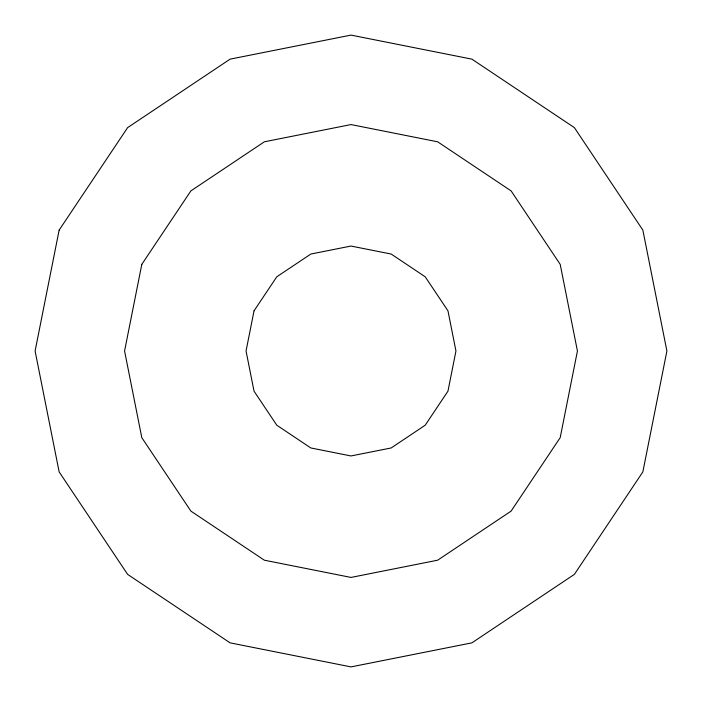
<?xml version="1.0" encoding="UTF-8"?>
<svg xmlns="http://www.w3.org/2000/svg" width="702" height="702" viewBox="0 0 702 702"><rect width="100%" height="100%" fill="white"/><g stroke="black" fill="none" stroke-linecap="round" stroke-linejoin="round"><path stroke-width="1.05" d="M59.144 230.107L35.1 351L59.144 471.893L127.624 574.376L230.107 642.856L351 666.9L471.893 642.856L574.376 574.376L642.856 471.893L666.9 351L642.856 230.107L574.376 127.624L471.893 59.144L351 35.1L230.107 59.144L127.624 127.624L59.144 230.107M141.804 264.347L124.57 351L141.804 437.653L190.891 511.109L264.347 560.196L351 577.43L437.653 560.196L511.109 511.109L560.196 437.653L577.43 351L560.196 264.347L511.109 190.891L437.653 141.804L351 124.57L264.347 141.804L190.891 190.891L141.804 264.347M254.036 310.837L246.051 351L254.036 391.163L276.79 425.21L310.837 447.964L351 455.949L391.163 447.964L425.21 425.21L447.964 391.163L455.949 351L447.964 310.837L425.21 276.79L391.163 254.036L351 246.051L310.837 254.036L276.79 276.79L254.036 310.837"/></g></svg>
